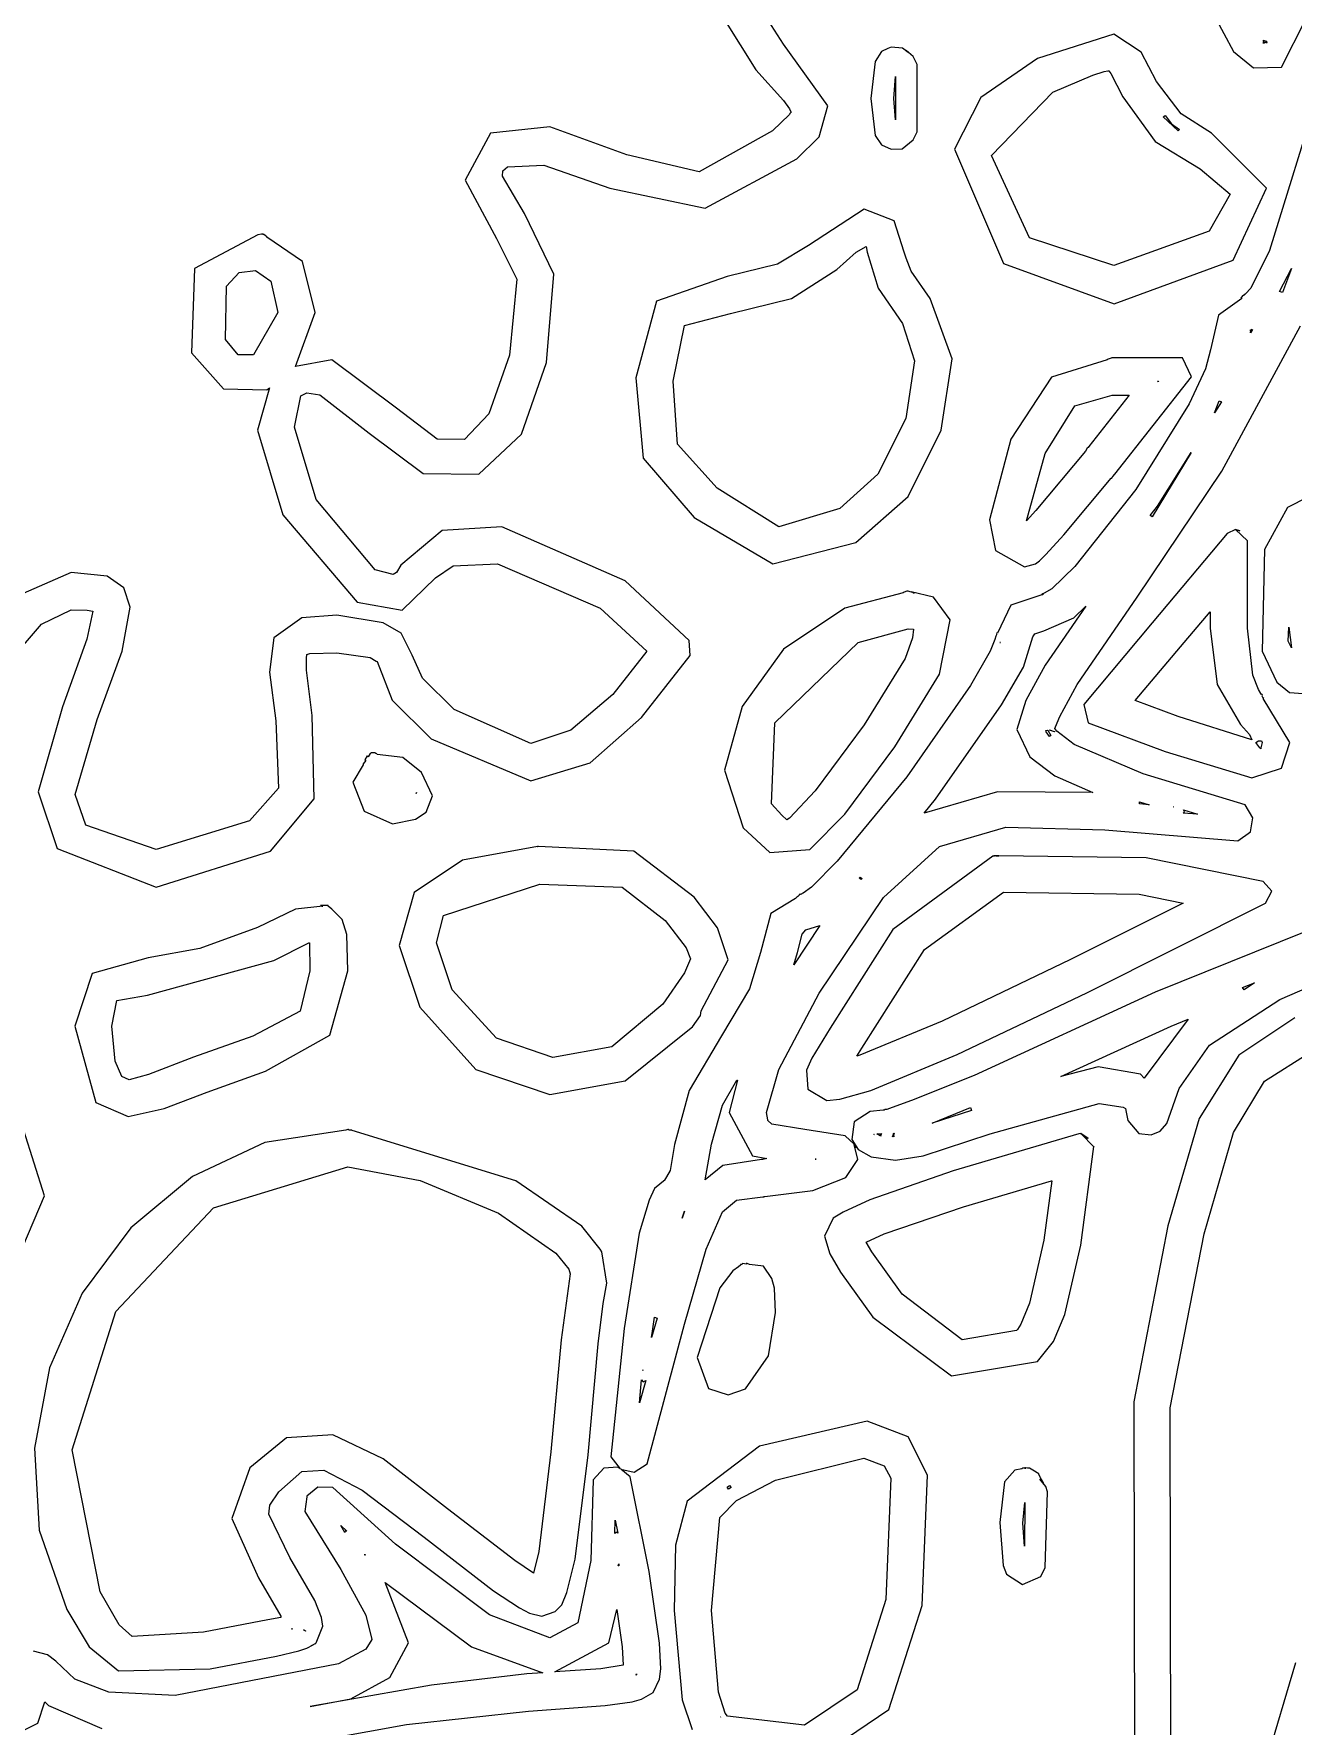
# Model space of a CAD drawing. Extents: x 23 to 528, y 384 to 592.
# Drawn here: x 450.87 to 459.77, y 434.26 to 446.23 of the extents above; entities that cross this region are included whole.
import ezdxf

# ---------------------------------------------------------------- set-up
doc = ezdxf.new("R2010")
doc.units = 0
doc.layers.get('0').update_dxf_attribs({"linetype": 'CONTINUOUS'})

msp = doc.modelspace()

# ---------------------------------------------------------------- linework, layer by layer
at = {"color": 0}
for p, q in [((456.166, 446.158), (455.662, 446.948)), ((455.418, 446.86), (455.972, 445.975)), ((459.109, 446.553), (459.348, 446.105)), ((459.687, 445.996), (459.86, 446.334)), ((458.502, 446.229), (457.962, 446.056)), ((458.696, 446.102), (458.502, 446.229)), ((459.56, 446.179), (459.56, 446.186)), ((459.56, 446.186), (459.564, 446.183)), ((456.48, 445.721), (456.166, 446.158)), ((456.861, 446.105), (456.815, 446.035)), ((456.904, 446.126), (456.861, 446.105)), ((456.928, 446.137), (456.904, 446.126)), ((456.904, 446.126), (456.904, 446.126)), ((457.009, 446.13), (456.928, 446.137)), ((457.048, 446.098), (457.009, 446.13)), ((457.009, 446.13), (457.009, 446.13)), ((457.084, 446.07), (457.034, 446.112)), ((457.034, 446.112), (457.048, 446.098)), ((457.112, 446.013), (457.084, 446.07)), ((458.805, 445.893), (458.696, 446.102)), ((459.348, 446.105), (459.49, 445.989)), ((459.56, 446.176), (459.56, 446.179)), ((459.564, 446.172), (459.56, 446.176)), ((459.567, 446.172), (459.56, 446.162)), ((459.56, 446.162), (459.56, 446.172)), ((459.56, 446.172), (459.564, 446.172)), ((459.564, 446.183), (459.581, 446.179)), ((459.571, 446.169), (459.567, 446.172)), ((459.574, 446.169), (459.571, 446.169)), ((459.574, 446.169), (459.581, 446.179)), ((459.581, 446.179), (459.574, 446.169)), ((459.581, 446.165), (459.574, 446.169)), ((459.581, 446.179), (459.585, 446.169)), ((459.585, 446.169), (459.581, 446.165)), ((455.972, 445.975), (456.166, 445.759)), ((456.815, 446.035), (456.784, 445.774)), ((457.112, 445.537), (457.112, 446.013)), ((457.962, 446.056), (457.563, 445.781)), ((458.354, 445.939), (458.435, 445.964)), ((458.435, 445.964), (458.459, 445.968)), ((458.459, 445.968), (458.466, 445.968)), ((458.466, 445.968), (458.466, 445.968)), ((458.466, 445.968), (458.481, 445.95)), ((458.481, 445.95), (458.565, 445.784)), ((459.49, 445.989), (459.687, 445.996)), ((456.946, 445.774), (456.96, 445.929)), ((456.96, 445.929), (456.96, 445.622)), ((458.071, 445.819), (458.354, 445.939)), ((458.978, 445.664), (458.805, 445.893)), ((459.959, 445.848), (459.602, 444.698)), ((456.166, 445.759), (456.209, 445.699)), ((456.42, 445.502), (456.48, 445.721)), ((456.784, 445.774), (456.815, 445.512)), ((456.96, 445.622), (456.946, 445.774)), ((457.563, 445.781), (457.376, 445.414)), ((457.637, 445.371), (458.071, 445.819)), ((458.565, 445.784), (458.795, 445.47)), ((456.209, 445.661), (456.089, 445.544)), ((456.209, 445.699), (456.219, 445.678)), ((456.212, 445.668), (456.209, 445.661)), ((456.223, 445.678), (456.212, 445.668)), ((456.219, 445.678), (456.223, 445.678)), ((458.851, 445.643), (458.865, 445.654)), ((458.957, 445.544), (458.851, 445.643)), ((458.865, 445.654), (458.911, 445.594)), ((458.911, 445.594), (458.967, 445.555)), ((459.193, 445.527), (458.978, 445.664)), ((454.096, 445.527), (453.916, 445.195)), ((454.515, 445.572), (454.096, 445.527)), ((455.059, 445.375), (454.515, 445.572)), ((456.089, 445.544), (455.57, 445.255)), ((456.262, 445.347), (456.42, 445.502)), ((456.815, 445.512), (456.861, 445.445)), ((457.006, 445.417), (457.084, 445.481)), ((457.084, 445.481), (457.112, 445.537)), ((458.795, 445.47), (459.112, 445.276)), ((458.967, 445.555), (458.957, 445.544)), ((459.581, 445.139), (459.193, 445.527)), ((455.57, 445.255), (455.059, 445.375)), ((456.861, 445.445), (456.928, 445.414)), ((456.928, 445.414), (457.006, 445.417)), ((457.376, 445.414), (457.722, 444.606)), ((457.906, 444.789), (457.637, 445.371)), ((454.18, 445.223), (454.184, 445.262)), ((454.184, 445.262), (454.216, 445.29)), ((454.216, 445.29), (454.473, 445.301)), ((454.473, 445.301), (454.939, 445.139)), ((455.613, 444.997), (456.262, 445.347)), ((459.112, 445.276), (459.324, 445.096)), ((453.916, 445.195), (454.138, 444.782)), ((454.335, 444.959), (454.18, 445.223)), ((454.939, 445.139), (455.613, 444.997)), ((459.345, 444.631), (459.581, 445.139)), ((456.738, 444.99), (456.343, 444.733)), ((456.95, 444.909), (456.738, 444.99)), ((459.324, 445.096), (459.176, 444.835)), ((454.544, 444.532), (454.335, 444.959)), ((457.02, 444.687), (456.95, 444.909)), ((452.452, 444.81), (452.004, 444.571)), ((452.476, 444.814), (452.452, 444.81)), ((452.487, 444.814), (452.476, 444.814)), ((452.49, 444.81), (452.487, 444.814)), ((452.515, 444.796), (452.49, 444.814)), ((452.49, 444.814), (452.49, 444.81)), ((452.515, 444.793), (452.515, 444.796)), ((452.766, 444.62), (452.515, 444.793)), ((454.138, 444.782), (454.283, 444.496)), ((458.502, 444.592), (457.906, 444.789)), ((459.176, 444.835), (458.502, 444.592)), ((456.343, 444.733), (456.124, 444.602)), ((456.544, 444.564), (456.681, 444.687)), ((456.681, 444.687), (456.752, 444.726)), ((456.752, 444.726), (456.759, 444.687)), ((456.759, 444.687), (456.837, 444.433)), ((457.034, 444.645), (457.02, 444.687)), ((457.069, 444.553), (457.034, 444.645)), ((458.505, 444.32), (459.345, 444.631)), ((459.602, 444.698), (459.472, 444.433)), ((452.004, 444.571), (451.982, 443.974)), ((452.229, 444.447), (452.318, 444.542)), ((452.318, 444.542), (452.434, 444.556)), ((452.434, 444.556), (452.543, 444.482)), ((452.857, 444.26), (452.766, 444.62)), ((454.491, 443.907), (454.544, 444.532)), ((455.768, 444.514), (455.27, 444.341)), ((456.124, 444.602), (455.768, 444.514)), ((456.223, 444.359), (456.544, 444.564)), ((457.204, 444.359), (457.069, 444.553)), ((457.722, 444.606), (458.505, 444.32)), ((459.673, 444.408), (459.758, 444.571)), ((459.758, 444.571), (459.694, 444.401)), ((452.222, 444.07), (452.229, 444.447)), ((452.543, 444.482), (452.593, 444.26)), ((454.283, 444.496), (454.23, 443.957)), ((456.837, 444.433), (457.009, 444.182)), ((459.433, 444.391), (459.43, 444.387)), ((459.472, 444.433), (459.433, 444.391)), ((459.694, 444.401), (459.673, 444.408)), ((455.27, 444.341), (455.122, 443.798)), ((455.792, 444.253), (456.223, 444.359)), ((457.359, 443.932), (457.204, 444.359)), ((459.408, 444.359), (459.243, 444.242)), ((459.412, 444.377), (459.401, 444.362)), ((459.401, 444.362), (459.408, 444.359)), ((459.419, 444.38), (459.412, 444.377)), ((459.423, 444.387), (459.419, 444.38)), ((459.43, 444.387), (459.423, 444.387)), ((452.593, 444.26), (452.42, 443.96)), ((452.716, 443.879), (452.857, 444.26)), ((455.387, 443.773), (455.468, 444.168)), ((455.468, 444.168), (455.792, 444.253)), ((457.009, 444.182), (457.094, 443.918)), ((459.243, 444.242), (459.186, 443.996)), ((459.267, 443.138), (459.821, 444.165)), ((452.311, 443.96), (452.222, 444.07)), ((459.482, 444.14), (459.468, 444.115)), ((459.468, 444.123), (459.479, 444.14)), ((459.479, 444.14), (459.468, 444.133)), ((459.468, 444.137), (459.482, 444.14)), ((459.468, 444.13), (459.468, 444.137)), ((459.468, 444.137), (459.468, 444.137)), ((459.468, 444.133), (459.468, 444.13)), ((459.468, 444.115), (459.468, 444.123)), ((451.982, 443.974), (452.208, 443.72)), ((452.42, 443.96), (452.311, 443.96)), ((452.974, 443.925), (452.716, 443.879)), ((453.432, 443.583), (452.974, 443.925)), ((454.23, 443.957), (454.085, 443.544)), ((457.094, 443.918), (457.031, 443.509)), ((457.281, 443.428), (457.359, 443.932)), ((458.456, 443.925), (458.061, 443.802)), ((458.463, 443.929), (458.456, 443.925)), ((458.484, 443.936), (458.463, 443.929)), ((458.488, 443.939), (458.484, 443.936)), ((458.498, 443.939), (458.488, 443.939)), ((458.989, 443.939), (458.498, 443.939)), ((459.052, 443.805), (458.989, 443.939)), ((459.186, 443.996), (459.151, 443.861)), ((454.314, 443.399), (454.491, 443.907)), ((455.122, 443.798), (455.175, 443.23)), ((458.061, 443.802), (457.775, 443.364)), ((458.509, 443.117), (459.052, 443.805)), ((459.151, 443.861), (459.034, 443.615)), ((452.208, 443.72), (452.515, 443.713)), ((452.533, 443.727), (452.448, 443.428)), ((452.515, 443.713), (452.533, 443.727)), ((452.755, 443.671), (452.797, 443.692)), ((452.797, 443.692), (452.889, 443.678)), ((452.889, 443.678), (453.238, 443.406)), ((455.418, 443.329), (455.387, 443.773)), ((458.227, 443.6), (458.491, 443.675)), ((458.611, 443.675), (458.325, 443.311)), ((458.491, 443.675), (458.495, 443.675)), ((458.495, 443.675), (458.611, 443.675)), ((458.812, 443.773), (458.819, 443.773)), ((458.816, 443.77), (458.812, 443.773)), ((458.819, 443.773), (458.816, 443.77)), ((452.709, 443.449), (452.755, 443.671)), ((453.718, 443.364), (453.432, 443.583)), ((458.018, 443.262), (458.227, 443.6)), ((459.034, 443.615), (458.657, 443.008)), ((459.214, 443.551), (459.246, 443.636)), ((459.264, 443.629), (459.214, 443.551)), ((459.246, 443.636), (459.264, 443.629)), ((452.864, 442.937), (452.709, 443.449)), ((454.085, 443.544), (453.912, 443.361)), ((457.031, 443.509), (456.833, 443.117)), ((452.448, 443.428), (452.628, 442.828)), ((453.238, 443.406), (453.619, 443.121)), ((453.912, 443.361), (453.718, 443.364)), ((454.014, 443.117), (454.314, 443.399)), ((455.697, 443.018), (455.418, 443.329)), ((457.048, 442.958), (457.281, 443.428)), ((457.775, 443.364), (457.623, 442.793)), ((455.175, 443.23), (455.535, 442.81)), ((457.884, 442.786), (458.018, 443.262)), ((458.301, 443.279), (457.951, 442.86)), ((458.315, 443.301), (458.301, 443.279)), ((458.322, 443.304), (458.315, 443.301)), ((458.325, 443.311), (458.322, 443.304)), ((459.049, 443.269), (458.773, 442.814)), ((458.812, 442.891), (459.049, 443.269)), ((453.619, 443.121), (454.014, 443.117)), ((456.833, 443.117), (456.565, 442.874)), ((458.149, 442.687), (458.484, 443.089)), ((458.484, 443.089), (458.488, 443.089)), ((458.488, 443.089), (458.491, 443.092)), ((458.491, 443.096), (458.495, 443.099)), ((458.491, 443.092), (458.491, 443.096)), ((458.495, 443.099), (458.509, 443.117)), ((458.495, 443.099), (458.495, 443.099)), ((458.668, 442.246), (459.267, 443.138)), ((456.135, 442.743), (455.697, 443.018)), ((456.678, 442.634), (457.048, 442.958)), ((458.657, 443.008), (458.227, 442.464)), ((460.012, 443.025), (459.729, 442.881)), ((453.281, 442.44), (452.864, 442.937)), ((456.565, 442.874), (456.135, 442.743)), ((457.951, 442.86), (457.884, 442.786)), ((458.759, 442.824), (458.812, 442.891)), ((459.729, 442.881), (459.567, 442.584)), ((452.628, 442.828), (453.154, 442.21)), ((453.753, 442.718), (453.461, 442.472)), ((454.177, 442.743), (453.753, 442.718)), ((455.048, 442.362), (454.177, 442.743)), ((455.535, 442.81), (456.092, 442.482)), ((457.623, 442.793), (457.666, 442.577)), ((458.773, 442.814), (458.759, 442.824)), ((459.363, 442.726), (459.303, 442.697)), ((459.363, 442.726), (459.394, 442.715)), ((459.394, 442.715), (459.363, 442.726)), ((459.447, 442.644), (459.363, 442.726)), ((456.092, 442.482), (456.678, 442.634)), ((458.022, 442.549), (458.149, 442.687)), ((459.303, 442.697), (458.773, 442.066)), ((459.303, 442.697), (459.303, 442.697)), ((459.447, 442.027), (459.447, 442.644)), ((453.831, 442.468), (454.145, 442.482)), ((454.145, 442.482), (454.872, 442.168)), ((457.666, 442.577), (457.87, 442.461)), ((457.87, 442.461), (457.948, 442.482)), ((457.948, 442.482), (457.976, 442.503)), ((457.976, 442.503), (458.022, 442.549)), ((459.567, 442.584), (459.55, 441.865)), ((451.132, 442.422), (450.755, 442.256)), ((451.386, 442.394), (451.132, 442.422)), ((451.503, 442.313), (451.386, 442.394)), ((453.408, 442.408), (453.281, 442.44)), ((453.432, 442.422), (453.408, 442.408)), ((453.461, 442.472), (453.432, 442.422)), ((453.471, 442.154), (453.707, 442.383)), ((453.707, 442.383), (453.831, 442.468)), ((455.5, 441.939), (455.048, 442.362)), ((458.227, 442.464), (458.064, 442.306)), ((451.548, 442.175), (451.503, 442.313)), ((457.013, 442.277), (456.6, 442.168)), ((457.02, 442.281), (457.013, 442.277)), ((457.038, 442.288), (457.02, 442.281)), ((457.041, 442.288), (457.038, 442.288)), ((457.048, 442.288), (457.041, 442.288)), ((457.062, 442.285), (457.048, 442.288)), ((457.08, 442.281), (457.062, 442.285)), ((457.228, 442.246), (457.069, 442.285)), ((457.069, 442.285), (457.08, 442.281)), ((457.091, 442.274), (457.084, 442.277)), ((457.084, 442.277), (457.087, 442.277)), ((457.087, 442.277), (457.087, 442.277)), ((457.087, 442.277), (457.091, 442.274)), ((457.345, 442.087), (457.228, 442.246)), ((457.994, 442.263), (457.775, 442.189)), ((457.997, 442.27), (457.994, 442.267)), ((457.994, 442.267), (457.994, 442.267)), ((457.994, 442.267), (457.994, 442.263)), ((457.997, 442.263), (457.997, 442.27)), ((458.001, 442.263), (457.997, 442.263)), ((458.011, 442.274), (458.001, 442.27)), ((458.001, 442.27), (458.001, 442.263)), ((458.064, 442.306), (458.011, 442.274)), ((458.244, 441.628), (458.668, 442.246)), ((450.921, 442.055), (451.132, 442.158)), ((451.132, 442.158), (451.245, 442.154)), ((451.284, 442.147), (451.242, 441.949)), ((451.245, 442.154), (451.284, 442.147)), ((451.492, 441.865), (451.548, 442.175)), ((453.009, 442.119), (452.762, 442.101)), ((453.337, 442.066), (453.009, 442.119)), ((453.154, 442.21), (453.471, 442.154)), ((454.872, 442.168), (455.2, 441.865)), ((456.6, 442.168), (456.166, 441.879)), ((457.775, 442.189), (457.68, 441.992)), ((458.304, 442.182), (458.018, 441.766)), ((458.22, 442.101), (458.304, 442.182)), ((458.974, 441.896), (459.183, 442.143)), ((459.183, 442.143), (459.183, 442.027)), ((450.652, 441.741), (450.921, 442.055)), ((452.762, 442.101), (452.564, 441.96)), ((453.464, 441.992), (453.337, 442.066)), ((456.696, 441.925), (457.048, 442.023)), ((457.048, 442.023), (457.087, 442.02)), ((457.087, 442.02), (457.08, 441.96)), ((457.271, 441.702), (457.345, 442.087)), ((457.944, 441.988), (458.008, 442.009)), ((458.008, 442.009), (458.22, 442.101)), ((458.773, 442.066), (458.29, 441.487)), ((459.183, 442.027), (459.232, 441.628)), ((459.486, 441.695), (459.447, 442.027)), ((459.736, 441.935), (459.74, 442.034)), ((459.74, 442.034), (459.758, 441.889)), ((451.242, 441.949), (451.069, 441.47)), ((452.564, 441.96), (452.533, 441.717)), ((453.542, 441.837), (453.464, 441.992)), ((455.507, 441.833), (455.5, 441.939)), ((456.166, 441.879), (455.874, 441.473)), ((456.106, 441.357), (456.696, 441.925)), ((457.08, 441.96), (457.027, 441.812)), ((457.662, 441.946), (457.627, 441.865)), ((457.669, 441.971), (457.662, 441.946)), ((457.673, 441.981), (457.669, 441.971)), ((457.676, 441.995), (457.673, 441.985)), ((457.673, 441.985), (457.673, 441.981)), ((457.68, 441.992), (457.676, 441.995)), ((457.697, 441.925), (457.701, 441.925)), ((457.701, 441.925), (457.697, 441.925)), ((457.863, 441.752), (457.93, 441.967)), ((457.93, 441.967), (457.944, 441.988)), ((458.653, 441.516), (458.974, 441.896)), ((459.758, 441.889), (459.736, 441.935)), ((451.316, 441.381), (451.492, 441.865)), ((452.794, 441.815), (452.797, 441.84)), ((452.794, 441.731), (452.794, 441.815)), ((452.797, 441.84), (452.818, 441.847)), ((452.818, 441.847), (453.009, 441.854)), ((453.009, 441.854), (453.245, 441.819)), ((453.245, 441.819), (453.288, 441.794)), ((453.288, 441.794), (453.295, 441.791)), ((453.295, 441.791), (453.401, 441.519)), ((453.616, 441.674), (453.542, 441.837)), ((455.2, 441.865), (454.96, 441.558)), ((455.164, 441.396), (455.507, 441.833)), ((457.027, 441.812), (456.738, 441.343)), ((457.627, 441.865), (457.489, 441.621)), ((458.018, 441.766), (457.881, 441.516)), ((459.55, 441.865), (459.655, 441.646)), ((452.533, 441.717), (452.579, 441.371)), ((452.836, 441.41), (452.794, 441.731)), ((453.838, 441.452), (453.616, 441.674)), ((456.953, 441.187), (457.271, 441.702)), ((457.708, 441.484), (457.863, 441.752)), ((459.525, 441.593), (459.486, 441.695)), ((459.655, 441.646), (459.744, 441.572)), ((453.401, 441.519), (453.676, 441.244)), ((454.96, 441.558), (454.664, 441.307)), ((457.489, 441.621), (457.038, 440.976)), ((458.121, 441.403), (458.244, 441.628)), ((459.232, 441.628), (459.398, 441.346)), ((459.542, 441.565), (459.525, 441.593)), ((459.546, 441.558), (459.542, 441.565)), ((459.542, 441.565), (459.542, 441.565)), ((459.55, 441.558), (459.546, 441.558)), ((459.553, 441.551), (459.55, 441.558)), ((459.55, 441.547), (459.553, 441.551)), ((459.557, 441.533), (459.55, 441.547)), ((459.56, 441.537), (459.557, 441.533)), ((459.557, 441.53), (459.56, 441.533)), ((459.747, 441.219), (459.557, 441.53)), ((459.56, 441.533), (459.56, 441.537)), ((459.744, 441.572), (459.842, 441.565)), ((451.069, 441.47), (450.899, 440.87)), ((452.85, 440.821), (452.836, 441.41)), ((454.381, 441.212), (453.838, 441.452)), ((455.874, 441.473), (455.75, 441.022)), ((457.242, 440.817), (457.708, 441.484)), ((457.881, 441.516), (457.817, 441.311)), ((458.089, 441.329), (458.121, 441.403)), ((458.29, 441.487), (458.322, 441.357)), ((458.957, 441.403), (458.653, 441.516)), ((459.479, 441.237), (458.957, 441.403)), ((451.16, 440.852), (451.316, 441.381)), ((452.579, 441.371), (452.596, 440.895)), ((454.664, 441.307), (454.381, 441.212)), ((454.801, 441.075), (455.164, 441.396)), ((456.082, 440.785), (456.106, 441.357)), ((456.738, 441.343), (456.392, 440.877)), ((457.817, 441.311), (457.909, 441.117)), ((458.022, 441.304), (458.033, 441.307)), ((458.025, 441.293), (458.022, 441.304)), ((458.047, 441.261), (458.025, 441.293)), ((458.033, 441.307), (458.036, 441.307)), ((458.036, 441.307), (458.036, 441.307)), ((458.036, 441.307), (458.057, 441.269)), ((458.047, 441.307), (458.05, 441.307)), ((458.05, 441.307), (458.047, 441.307)), ((458.05, 441.307), (458.082, 441.297)), ((458.082, 441.293), (458.05, 441.307)), ((458.082, 441.297), (458.082, 441.293)), ((458.085, 441.318), (458.089, 441.329)), ((458.1, 441.3), (458.085, 441.318)), ((458.223, 441.205), (458.1, 441.3)), ((458.322, 441.357), (458.865, 441.156)), ((459.398, 441.346), (459.461, 441.276)), ((453.676, 441.244), (454.381, 440.948)), ((456.6, 440.711), (456.953, 441.187)), ((458.057, 441.269), (458.047, 441.261)), ((458.71, 440.997), (458.223, 441.205)), ((459.461, 441.276), (459.479, 441.237)), ((459.507, 441.219), (459.525, 441.23)), ((459.535, 441.18), (459.507, 441.219)), ((459.525, 441.23), (459.535, 441.23)), ((459.535, 441.23), (459.546, 441.23)), ((459.542, 441.173), (459.535, 441.18)), ((459.55, 441.219), (459.542, 441.18)), ((459.542, 441.18), (459.542, 441.173)), ((459.546, 441.23), (459.55, 441.219)), ((459.687, 441.036), (459.747, 441.219)), ((453.196, 441.06), (453.122, 440.937)), ((453.214, 441.092), (453.196, 441.067)), ((453.196, 441.067), (453.196, 441.06)), ((453.224, 441.124), (453.207, 441.096)), ((453.207, 441.096), (453.214, 441.092)), ((453.231, 441.117), (453.224, 441.124)), ((453.245, 441.142), (453.231, 441.117)), ((453.249, 441.142), (453.245, 441.142)), ((453.252, 441.145), (453.249, 441.142)), ((453.263, 441.145), (453.252, 441.145)), ((453.267, 441.145), (453.263, 441.145)), ((453.277, 441.145), (453.267, 441.145)), ((453.281, 441.145), (453.277, 441.145)), ((453.284, 441.142), (453.281, 441.145)), ((453.288, 441.142), (453.284, 441.142)), ((453.291, 441.138), (453.288, 441.142)), ((453.295, 441.134), (453.291, 441.138)), ((453.475, 441.113), (453.295, 441.134)), ((453.609, 441.007), (453.475, 441.113)), ((454.381, 440.948), (454.801, 441.075)), ((457.909, 441.117), (458.085, 440.983)), ((458.865, 441.156), (459.479, 440.969)), ((453.122, 440.937), (453.203, 440.732)), ((453.686, 440.842), (453.609, 441.007)), ((455.75, 441.022), (455.881, 440.616)), ((457.038, 440.976), (456.547, 440.38)), ((458.085, 440.983), (458.354, 440.866)), ((459.43, 440.778), (458.71, 440.997)), ((459.479, 440.969), (459.687, 441.036)), ((450.899, 440.87), (451.033, 440.468)), ((451.235, 440.634), (451.16, 440.852)), ((452.596, 440.895), (452.392, 440.665)), ((452.54, 440.45), (452.85, 440.821)), ((453.573, 440.866), (453.57, 440.859)), ((453.57, 440.859), (453.573, 440.866)), ((453.573, 440.866), (453.573, 440.866)), ((453.64, 440.725), (453.686, 440.842)), ((456.392, 440.877), (456.209, 440.683)), ((457.68, 440.87), (457.161, 440.718)), ((457.161, 440.718), (457.242, 440.817)), ((458.354, 440.866), (457.68, 440.87)), ((453.203, 440.732), (453.404, 440.644)), ((453.566, 440.676), (453.64, 440.725)), ((456.156, 440.704), (456.082, 440.785)), ((456.191, 440.672), (456.156, 440.704)), ((456.209, 440.683), (456.191, 440.672)), ((456.353, 440.461), (456.6, 440.711)), ((458.685, 440.799), (458.752, 440.778)), ((458.685, 440.785), (458.685, 440.799)), ((458.752, 440.778), (458.685, 440.785)), ((458.925, 440.764), (458.922, 440.764)), ((458.922, 440.764), (458.922, 440.764)), ((458.922, 440.764), (458.925, 440.764)), ((458.925, 440.764), (458.925, 440.764)), ((458.992, 440.718), (459.003, 440.729)), ((459.094, 440.711), (458.992, 440.718)), ((458.996, 440.743), (459.094, 440.711)), ((459.003, 440.729), (458.996, 440.743)), ((459.486, 440.686), (459.43, 440.778)), ((459.468, 440.588), (459.486, 440.686)), ((451.732, 440.461), (451.235, 440.634)), ((452.392, 440.665), (451.732, 440.461)), ((453.404, 440.644), (453.566, 440.676)), ((455.881, 440.616), (456.071, 440.44)), ((457.271, 440.482), (457.74, 440.619)), ((457.74, 440.619), (458.438, 440.602)), ((458.438, 440.602), (459.38, 440.524)), ((459.38, 440.524), (459.468, 440.588)), ((451.033, 440.468), (451.732, 440.196)), ((451.732, 440.196), (452.54, 440.45)), ((454.427, 440.482), (453.898, 440.387)), ((454.431, 440.482), (454.427, 440.482)), ((454.434, 440.482), (454.427, 440.482)), ((454.427, 440.482), (454.431, 440.482)), ((454.431, 440.482), (454.427, 440.482)), ((454.427, 440.482), (454.431, 440.482)), ((455.108, 440.45), (454.434, 440.482)), ((455.535, 440.126), (455.108, 440.45)), ((456.071, 440.44), (456.353, 440.461)), ((456.875, 440.122), (457.271, 440.482)), ((453.898, 440.387), (453.556, 440.157)), ((456.547, 440.38), (456.364, 440.196)), ((457.648, 440.415), (456.939, 439.896)), ((457.652, 440.415), (457.648, 440.415)), ((457.655, 440.418), (457.652, 440.415)), ((457.659, 440.418), (457.655, 440.418)), ((457.662, 440.418), (457.659, 440.418)), ((457.662, 440.418), (457.659, 440.418)), ((457.659, 440.418), (457.662, 440.418)), ((457.673, 440.418), (457.662, 440.418)), ((457.69, 440.418), (457.669, 440.418)), ((457.669, 440.418), (457.676, 440.418)), ((457.676, 440.418), (457.673, 440.418)), ((457.68, 440.418), (457.676, 440.418)), ((457.676, 440.418), (457.68, 440.418)), ((457.68, 440.418), (457.69, 440.418)), ((457.69, 440.418), (457.68, 440.418)), ((458.731, 440.404), (457.69, 440.418)), ((459.557, 440.235), (458.731, 440.404)), ((453.764, 439.995), (454.445, 440.217)), ((454.445, 440.217), (455.027, 440.196)), ((456.703, 440.26), (456.71, 440.267)), ((456.717, 440.249), (456.703, 440.26)), ((456.71, 440.267), (456.724, 440.256)), ((456.724, 440.256), (456.717, 440.249)), ((460.851, 440.284), (458.795, 439.452)), ((459.62, 440.168), (459.557, 440.235)), ((453.556, 440.157), (453.45, 439.783)), ((455.027, 440.196), (455.33, 439.96)), ((455.701, 439.907), (455.535, 440.126)), ((456.251, 440.115), (456.078, 440.009)), ((456.262, 440.126), (456.251, 440.115)), ((456.269, 440.129), (456.262, 440.126)), ((456.276, 440.136), (456.269, 440.129)), ((456.279, 440.14), (456.276, 440.14)), ((456.276, 440.14), (456.276, 440.136)), ((456.283, 440.143), (456.279, 440.143)), ((456.279, 440.143), (456.279, 440.14)), ((456.286, 440.143), (456.283, 440.143)), ((456.29, 440.147), (456.286, 440.143)), ((456.293, 440.147), (456.29, 440.147)), ((456.297, 440.147), (456.293, 440.147)), ((456.3, 440.15), (456.297, 440.147)), ((456.307, 440.154), (456.3, 440.15)), ((456.364, 440.196), (456.307, 440.154)), ((456.42, 439.445), (456.875, 440.122)), ((457.165, 439.755), (457.722, 440.161)), ((457.722, 440.161), (458.682, 440.147)), ((458.992, 440.083), (458.195, 439.685)), ((458.311, 439.448), (459.574, 440.083)), ((458.682, 440.147), (458.992, 440.083)), ((459.574, 440.083), (459.62, 440.168)), ((452.716, 440.041), (452.448, 439.91)), ((452.91, 440.062), (452.716, 440.041)), ((452.896, 440.066), (452.893, 440.066)), ((452.893, 440.066), (452.9, 440.066)), ((452.91, 440.066), (452.896, 440.066)), ((452.9, 440.066), (452.903, 440.062)), ((452.903, 440.062), (452.91, 440.062)), ((452.924, 440.066), (452.91, 440.066)), ((452.91, 440.062), (452.91, 440.062)), ((452.91, 440.062), (452.91, 440.062)), ((452.928, 440.066), (452.924, 440.066)), ((452.949, 440.066), (452.928, 440.066)), ((452.949, 440.062), (452.949, 440.066)), ((452.974, 440.041), (452.949, 440.062)), ((452.949, 440.062), (452.949, 440.062)), ((453.048, 439.967), (452.974, 440.041)), ((452.974, 440.041), (452.974, 440.041)), ((452.974, 440.041), (452.974, 440.041)), ((453.08, 439.861), (453.048, 439.967)), ((453.715, 439.801), (453.764, 439.995)), ((456.078, 440.009), (456.004, 439.734)), ((452.448, 439.91), (452.042, 439.762)), ((453.087, 439.603), (453.08, 439.861)), ((455.33, 439.96), (455.478, 439.766)), ((455.775, 439.681), (455.701, 439.907)), ((456.424, 439.924), (456.24, 439.646)), ((456.265, 439.734), (456.3, 439.864)), ((456.3, 439.864), (456.325, 439.893)), ((456.325, 439.893), (456.424, 439.924)), ((456.939, 439.896), (456.498, 439.198)), ((452.042, 439.762), (451.675, 439.695)), ((452.564, 439.678), (452.811, 439.801)), ((452.811, 439.801), (452.815, 439.801)), ((452.815, 439.801), (452.818, 439.603)), ((453.45, 439.783), (453.595, 439.346)), ((453.824, 439.469), (453.715, 439.801)), ((455.478, 439.766), (455.51, 439.688)), ((456.004, 439.734), (455.926, 439.476)), ((456.24, 439.646), (456.265, 439.734)), ((456.72, 439.057), (457.165, 439.755)), ((451.675, 439.695), (451.28, 439.586)), ((451.672, 439.431), (452.564, 439.678)), ((455.51, 439.688), (455.468, 439.589)), ((455.584, 439.321), (455.775, 439.681)), ((458.195, 439.685), (457.288, 439.247)), ((459.677, 439.402), (460.255, 439.653)), ((451.28, 439.586), (451.157, 439.212)), ((452.818, 439.603), (452.751, 439.318)), ((452.96, 439.148), (453.087, 439.603)), ((455.468, 439.589), (455.313, 439.367)), ((459.412, 439.487), (459.497, 439.519)), ((459.423, 439.469), (459.412, 439.487)), ((459.497, 439.519), (459.423, 439.469)), ((451.418, 439.212), (451.453, 439.395)), ((451.453, 439.395), (451.672, 439.431)), ((454.138, 439.127), (453.824, 439.469)), ((455.313, 439.367), (454.953, 439.067)), ((455.926, 439.476), (455.729, 439.145)), ((456.135, 438.905), (456.42, 439.445)), ((457.394, 439.011), (458.311, 439.448)), ((458.795, 439.452), (457.514, 438.863)), ((459.179, 439.078), (459.677, 439.402)), ((452.751, 439.318), (452.416, 439.141)), ((453.595, 439.346), (453.993, 438.905)), ((455.524, 439.208), (455.581, 439.289)), ((455.581, 439.289), (455.584, 439.321)), ((455.584, 439.321), (455.584, 439.321)), ((457.288, 439.247), (456.706, 439.007)), ((459.027, 439.261), (458.717, 438.845)), ((458.907, 439.212), (459.027, 439.261)), ((459.782, 439.272), (459.387, 439.007)), ((451.157, 439.212), (451.305, 438.672)), ((451.443, 438.965), (451.418, 439.212)), ((452.416, 439.141), (451.997, 438.993)), ((452.505, 438.894), (452.96, 439.148)), ((454.537, 438.99), (454.138, 439.127)), ((455.048, 438.827), (455.503, 439.191)), ((455.729, 439.145), (455.5, 438.757)), ((455.503, 439.191), (455.524, 439.208)), ((456.498, 439.198), (456.367, 438.986)), ((458.128, 438.856), (458.907, 439.212)), ((454.953, 439.067), (454.537, 438.99)), ((456.685, 439), (456.72, 439.057)), ((456.706, 439.007), (456.685, 439)), ((456.784, 438.757), (457.394, 439.011)), ((458.964, 438.771), (459.179, 439.078)), ((459.387, 439.007), (459.105, 438.559)), ((459.567, 438.824), (459.895, 439.032)), ((451.489, 438.856), (451.443, 438.965)), ((451.997, 438.993), (451.679, 438.87)), ((452.092, 438.746), (452.505, 438.894)), ((453.993, 438.905), (454.515, 438.729)), ((456.046, 438.602), (456.135, 438.905)), ((456.367, 438.986), (456.329, 438.901)), ((456.329, 438.901), (456.339, 438.767)), ((458.392, 438.926), (458.128, 438.856)), ((458.692, 438.873), (458.392, 438.926)), ((451.541, 438.834), (451.489, 438.856)), ((451.679, 438.87), (451.541, 438.834)), ((454.515, 438.729), (455.048, 438.827)), ((455.736, 438.654), (455.838, 438.831)), ((455.842, 438.831), (455.782, 438.602)), ((455.838, 438.831), (455.842, 438.831)), ((456.339, 438.767), (456.473, 438.686)), ((457.514, 438.863), (457.073, 438.686)), ((458.717, 438.845), (458.692, 438.873)), ((458.876, 438.524), (458.964, 438.771)), ((459.348, 438.46), (459.567, 438.824)), ((451.305, 438.672), (451.534, 438.573)), ((451.788, 438.63), (452.092, 438.746)), ((455.5, 438.757), (455.397, 438.376)), ((455.658, 438.379), (455.736, 438.654)), ((456.473, 438.686), (456.565, 438.697)), ((456.565, 438.697), (456.784, 438.757)), ((457.073, 438.686), (456.935, 438.637)), ((457.627, 438.45), (458.399, 438.665)), ((458.399, 438.665), (458.569, 438.64)), ((451.534, 438.573), (451.788, 438.63)), ((455.782, 438.602), (455.948, 438.295)), ((456.057, 438.549), (456.046, 438.602)), ((456.057, 438.545), (456.057, 438.549)), ((456.085, 438.52), (456.057, 438.545)), ((456.667, 438.535), (456.65, 438.411)), ((456.78, 438.609), (456.667, 438.535)), ((456.872, 438.619), (456.78, 438.609)), ((456.875, 438.619), (456.872, 438.619)), ((456.872, 438.619), (456.872, 438.619)), ((456.879, 438.619), (456.875, 438.619)), ((456.886, 438.623), (456.879, 438.619)), ((456.897, 438.623), (456.886, 438.623)), ((456.935, 438.637), (456.897, 438.623)), ((457.218, 438.527), (457.489, 438.637)), ((457.496, 438.616), (457.218, 438.527)), ((457.489, 438.637), (457.496, 438.616)), ((458.569, 438.64), (458.586, 438.63)), ((458.586, 438.63), (458.59, 438.605)), ((458.59, 438.605), (458.601, 438.545)), ((458.601, 438.545), (458.678, 438.453)), ((459.105, 438.559), (458.883, 437.801)), ((450.942, 438.012), (450.797, 438.475)), ((453.073, 438.478), (452.501, 438.39)), ((453.087, 438.482), (453.073, 438.478)), ((453.09, 438.482), (453.087, 438.482)), ((453.097, 438.478), (453.09, 438.482)), ((453.101, 438.478), (453.097, 438.478)), ((453.115, 438.478), (453.101, 438.478)), ((453.118, 438.475), (453.115, 438.478)), ((454.275, 438.118), (453.118, 438.475)), ((456.318, 438.482), (456.085, 438.52)), ((456.604, 438.436), (456.318, 438.482)), ((456.667, 438.379), (456.604, 438.436)), ((456.65, 438.411), (456.696, 438.341)), ((456.805, 438.446), (456.805, 438.443)), ((456.805, 438.443), (456.808, 438.446)), ((456.808, 438.446), (456.805, 438.446)), ((456.805, 438.443), (456.805, 438.443)), ((456.826, 438.45), (456.861, 438.453)), ((456.851, 438.436), (456.826, 438.45)), ((456.861, 438.453), (456.851, 438.439)), ((456.851, 438.439), (456.858, 438.436)), ((456.858, 438.436), (456.851, 438.436)), ((456.935, 438.432), (456.95, 438.436)), ((456.946, 438.429), (456.935, 438.432)), ((456.935, 438.432), (456.935, 438.432)), ((456.939, 438.432), (456.946, 438.457)), ((456.95, 438.453), (456.939, 438.432)), ((456.946, 438.457), (456.95, 438.453)), ((456.95, 438.436), (456.946, 438.429)), ((457.154, 438.295), (457.627, 438.45)), ((458.255, 438.45), (457.366, 438.189)), ((458.269, 438.453), (458.255, 438.45)), ((458.269, 438.453), (458.322, 438.418)), ((458.322, 438.418), (458.269, 438.453)), ((458.361, 438.358), (458.269, 438.453)), ((458.678, 438.453), (458.766, 438.443)), ((458.766, 438.443), (458.83, 438.471)), ((458.83, 438.471), (458.876, 438.524)), ((459.14, 437.744), (459.348, 438.46)), ((452.501, 438.39), (451.989, 438.15)), ((455.397, 438.376), (455.366, 438.192)), ((455.613, 438.125), (455.658, 438.379)), ((455.948, 438.295), (456.05, 438.277)), ((456.667, 438.376), (456.667, 438.379)), ((456.692, 438.27), (456.667, 438.376)), ((456.671, 438.379), (456.678, 438.351)), ((456.678, 438.351), (456.671, 438.379)), ((456.696, 438.341), (456.787, 438.288)), ((456.787, 438.288), (456.96, 438.266)), ((456.96, 438.266), (457.154, 438.295)), ((458.269, 437.663), (458.361, 438.362)), ((458.361, 438.362), (458.361, 438.358)), ((452.138, 437.928), (453.087, 438.217)), ((453.087, 438.217), (453.598, 438.122)), ((455.366, 438.192), (455.341, 438.146)), ((455.739, 438.228), (455.613, 438.125)), ((456.011, 438.27), (455.739, 438.228)), ((456.015, 438.27), (456.011, 438.27)), ((456.011, 438.27), (456.011, 438.27)), ((456.018, 438.27), (456.015, 438.27)), ((456.022, 438.27), (456.018, 438.27)), ((456.05, 438.277), (456.022, 438.27)), ((456.392, 438.273), (456.399, 438.273)), ((456.399, 438.273), (456.392, 438.273)), ((456.607, 438.143), (456.692, 438.27)), ((457.366, 438.189), (456.777, 437.984)), ((451.989, 438.15), (451.552, 437.787)), ((453.598, 438.122), (454.152, 437.889)), ((454.741, 437.797), (454.275, 438.118)), ((455.256, 438.065), (455.217, 437.981)), ((455.33, 438.125), (455.256, 438.065)), ((455.334, 438.136), (455.327, 438.129)), ((455.327, 438.129), (455.33, 438.125)), ((455.341, 438.146), (455.334, 438.136)), ((455.334, 438.136), (455.334, 438.136)), ((456.036, 438.009), (456.375, 438.051)), ((456.375, 438.051), (456.607, 438.143)), ((457.44, 437.935), (458.061, 438.118)), ((458.064, 438.118), (458.008, 437.698)), ((458.061, 438.118), (458.064, 438.118)), ((450.628, 437.275), (450.942, 438.012)), ((451.446, 437.194), (452.138, 437.928)), ((455.217, 437.981), (455.147, 437.748)), ((455.736, 437.9), (455.835, 437.981)), ((455.835, 437.981), (456.022, 438.005)), ((456.022, 438.005), (456.025, 438.005)), ((456.025, 438.005), (456.029, 438.005)), ((456.029, 438.005), (456.029, 438.009)), ((456.029, 438.009), (456.036, 438.009)), ((456.777, 437.984), (456.59, 437.896)), ((456.879, 437.744), (457.44, 437.935)), ((454.152, 437.889), (454.558, 437.607)), ((455.468, 437.903), (455.45, 437.854)), ((455.45, 437.854), (455.461, 437.882)), ((455.461, 437.882), (455.468, 437.903)), ((455.62, 437.635), (455.736, 437.9)), ((456.519, 437.854), (456.456, 437.727)), ((456.59, 437.896), (456.519, 437.854)), ((451.552, 437.787), (451.21, 437.325)), ((454.872, 437.635), (454.741, 437.797)), ((455.147, 437.748), (455.041, 437.074)), ((456.456, 437.727), (456.494, 437.603)), ((456.752, 437.684), (456.879, 437.744)), ((458.008, 437.698), (457.906, 437.254)), ((458.883, 437.801), (458.643, 436.555)), ((458.9, 436.513), (459.14, 437.744)), ((454.558, 437.607), (454.649, 437.494)), ((454.882, 437.617), (454.872, 437.635)), ((454.918, 437.395), (454.882, 437.617)), ((455.468, 437.106), (455.62, 437.635)), ((456.494, 437.603), (456.569, 437.473)), ((456.791, 437.617), (456.752, 437.684)), ((457.006, 437.317), (456.791, 437.617)), ((458.156, 437.173), (458.269, 437.663)), ((454.66, 437.462), (454.596, 436.993)), ((454.649, 437.494), (454.66, 437.462)), ((455.81, 437.483), (455.718, 437.363)), ((455.849, 437.511), (455.81, 437.483)), ((455.863, 437.522), (455.849, 437.511)), ((455.866, 437.526), (455.863, 437.526)), ((455.863, 437.526), (455.863, 437.522)), ((455.87, 437.526), (455.866, 437.526)), ((455.874, 437.529), (455.87, 437.526)), ((455.877, 437.533), (455.874, 437.529)), ((455.874, 437.529), (455.874, 437.529)), ((455.905, 437.529), (455.877, 437.533)), ((455.905, 437.536), (455.905, 437.529)), ((455.926, 437.526), (455.905, 437.536)), ((456.025, 437.515), (455.926, 437.526)), ((456.085, 437.427), (456.025, 437.515)), ((456.569, 437.473), (456.798, 437.155)), ((454.893, 437.25), (454.918, 437.395)), ((455.718, 437.363), (455.556, 436.869)), ((456.103, 437.36), (456.085, 437.427)), ((456.11, 437.187), (456.103, 437.36)), ((451.21, 437.325), (450.977, 436.795)), ((454.858, 436.965), (454.893, 437.25)), ((457.429, 436.993), (457.006, 437.317)), ((457.906, 437.254), (457.846, 437.106)), ((451.139, 436.217), (451.446, 437.194)), ((455.203, 436.118), (455.468, 437.106)), ((455.274, 437.148), (455.235, 437.011)), ((455.242, 437.056), (455.256, 437.155)), ((455.256, 437.155), (455.274, 437.148)), ((456.061, 436.88), (456.11, 437.187)), ((456.11, 437.187), (456.11, 437.187)), ((456.798, 437.155), (457.355, 436.739)), ((457.846, 437.106), (457.821, 437.067)), ((458.075, 436.982), (458.156, 437.173)), ((454.596, 436.993), (454.522, 436.203)), ((455.041, 437.074), (454.946, 436.167)), ((455.235, 437.011), (455.242, 437.056)), ((457.814, 437.06), (457.429, 436.993)), ((457.821, 437.067), (457.814, 437.06)), ((457.962, 436.841), (458.075, 436.982)), ((454.787, 436.182), (454.858, 436.965)), ((455.556, 436.869), (455.637, 436.651)), ((455.898, 436.647), (456.061, 436.88)), ((450.977, 436.795), (450.871, 436.227)), ((455.172, 436.781), (455.172, 436.778)), ((455.172, 436.778), (455.172, 436.781)), ((457.355, 436.739), (457.962, 436.841)), ((455.15, 436.548), (455.164, 436.711)), ((455.193, 436.707), (455.15, 436.548)), ((455.164, 436.711), (455.175, 436.697)), ((455.175, 436.697), (455.193, 436.707)), ((455.637, 436.651), (455.775, 436.605)), ((455.775, 436.605), (455.898, 436.647)), ((458.643, 436.555), (458.653, 431.726)), ((458.911, 431.768), (458.9, 436.513)), ((456.759, 436.418), (455.997, 436.241)), ((457.048, 436.309), (456.759, 436.418)), ((452.653, 436.301), (452.395, 436.09)), ((452.981, 436.323), (452.653, 436.301)), ((453.337, 436.153), (452.981, 436.323)), ((457.186, 436.037), (457.048, 436.309)), ((450.871, 436.227), (450.906, 435.649)), ((451.337, 435.211), (451.139, 436.217)), ((453.792, 435.8), (453.337, 436.153)), ((454.522, 436.203), (454.438, 435.497)), ((454.695, 435.444), (454.787, 436.182)), ((454.946, 436.167), (455.013, 436.083)), ((455.997, 436.241), (455.486, 435.853)), ((456.11, 436.002), (456.734, 436.157)), ((456.734, 436.157), (456.879, 436.104)), ((452.395, 436.09), (452.268, 435.73)), ((452.6, 435.92), (452.762, 436.062)), ((452.762, 436.062), (452.917, 436.072)), ((452.917, 436.072), (453.189, 435.931)), ((454.896, 436.086), (454.822, 436.005)), ((454.995, 436.093), (454.896, 436.086)), ((455.013, 436.083), (454.995, 436.093)), ((455.083, 436.026), (455.016, 436.079)), ((455.016, 436.079), (455.112, 436.058)), ((455.217, 435.356), (455.083, 436.026)), ((455.112, 436.058), (455.203, 436.118)), ((456.879, 436.104), (456.925, 436.016)), ((456.925, 436.016), (456.89, 435.158)), ((457.147, 435.116), (457.186, 436.037)), ((457.803, 436.072), (457.729, 435.991)), ((457.853, 436.083), (457.803, 436.072)), ((457.86, 436.086), (457.853, 436.083)), ((457.863, 436.086), (457.86, 436.086)), ((457.874, 436.09), (457.863, 436.086)), ((457.881, 436.086), (457.87, 436.086)), ((457.87, 436.086), (457.881, 436.086)), ((457.877, 436.09), (457.874, 436.09)), ((457.891, 436.086), (457.877, 436.09)), ((457.906, 436.086), (457.891, 436.086)), ((457.93, 436.072), (457.906, 436.086)), ((457.973, 436.047), (457.93, 436.072)), ((457.93, 436.072), (457.93, 436.072)), ((457.973, 436.044), (457.973, 436.047)), ((457.983, 436.019), (457.973, 436.044)), ((458.008, 435.977), (457.983, 436.019)), ((452.536, 435.825), (452.6, 435.92)), ((452.875, 435.952), (452.797, 435.889)), ((452.981, 435.949), (452.875, 435.952)), ((453.425, 435.55), (452.981, 435.949)), ((453.189, 435.931), (453.626, 435.599)), ((454.822, 436.005), (454.805, 435.434)), ((455.768, 435.952), (455.785, 435.963)), ((455.778, 435.938), (455.768, 435.952)), ((455.796, 435.949), (455.778, 435.938)), ((455.785, 435.963), (455.796, 435.949)), ((455.835, 435.857), (456.11, 436.002)), ((457.729, 435.991), (457.697, 435.702)), ((458.022, 435.956), (457.98, 436.009)), ((457.98, 436.009), (458.008, 435.977)), ((458.018, 435.384), (458.033, 435.92)), ((458.033, 435.92), (458.022, 435.956)), ((458.033, 435.92), (458.033, 435.92)), ((452.529, 435.762), (452.536, 435.825)), ((452.797, 435.885), (452.783, 435.779)), ((452.783, 435.779), (453.037, 435.37)), ((452.797, 435.889), (452.797, 435.885)), ((454.268, 435.434), (453.792, 435.8)), ((455.486, 435.853), (455.404, 435.543)), ((455.718, 435.737), (455.835, 435.857)), ((457.86, 435.698), (457.874, 435.843)), ((457.874, 435.843), (457.87, 435.536)), ((452.268, 435.73), (452.455, 435.31)), ((452.677, 435.455), (452.529, 435.762)), ((453.037, 435.681), (453.08, 435.642)), ((453.065, 435.631), (453.037, 435.681)), ((454.974, 435.624), (454.977, 435.719)), ((454.977, 435.719), (454.995, 435.628)), ((455.658, 435.081), (455.718, 435.737)), ((457.697, 435.702), (457.719, 435.398)), ((457.87, 435.536), (457.86, 435.698)), ((450.906, 435.649), (451.1, 435.088)), ((453.069, 435.642), (453.065, 435.631)), ((453.08, 435.642), (453.069, 435.642)), ((454.089, 435.049), (453.425, 435.55)), ((453.626, 435.599), (454.117, 435.218)), ((454.985, 435.635), (454.974, 435.624)), ((454.995, 435.628), (454.985, 435.635)), ((455.404, 435.543), (455.394, 435.081)), ((452.854, 435.151), (452.677, 435.455)), ((453.207, 435.479), (453.21, 435.472)), ((453.207, 435.476), (453.207, 435.479)), ((453.207, 435.472), (453.207, 435.476)), ((453.21, 435.472), (453.207, 435.472)), ((454.399, 435.345), (454.268, 435.434)), ((454.438, 435.497), (454.399, 435.345)), ((454.635, 435.208), (454.695, 435.444)), ((454.805, 435.434), (454.713, 434.993)), ((452.455, 435.31), (452.614, 435.039)), ((453.037, 435.37), (453.214, 435.046)), ((454.999, 435.395), (455.002, 435.409)), ((455.002, 435.395), (454.999, 435.395)), ((455.002, 435.409), (455.002, 435.395)), ((455.291, 434.848), (455.217, 435.356)), ((457.719, 435.398), (457.743, 435.338)), ((457.743, 435.338), (457.856, 435.264)), ((457.856, 435.264), (457.987, 435.321)), ((457.987, 435.321), (458.018, 435.384)), ((451.471, 434.979), (451.337, 435.211)), ((453.351, 435.278), (453.961, 434.823)), ((453.517, 434.852), (453.351, 435.278)), ((454.117, 435.218), (454.3, 435.098)), ((454.6, 435.12), (454.635, 435.208)), ((451.1, 435.088), (451.259, 434.823)), ((452.9, 435.031), (452.854, 435.151)), ((454.3, 435.098), (454.371, 435.06)), ((454.371, 435.06), (454.459, 435.039)), ((454.459, 435.039), (454.554, 435.074)), ((454.554, 435.074), (454.6, 435.12)), ((454.932, 434.852), (454.988, 435.088)), ((454.988, 435.088), (455.027, 434.823)), ((455.394, 435.081), (455.45, 434.449)), ((455.708, 434.502), (455.658, 435.081)), ((456.89, 435.158), (456.688, 434.52)), ((456.911, 434.379), (457.147, 435.116)), ((451.563, 434.897), (451.471, 434.979)), ((452.522, 435.014), (452.067, 434.926)), ((452.614, 435.031), (452.522, 435.014)), ((452.614, 435.039), (452.614, 435.031)), ((452.691, 434.95), (452.688, 434.95)), ((452.688, 434.95), (452.691, 434.95)), ((452.695, 434.95), (452.691, 434.95)), ((452.691, 434.95), (452.695, 434.95)), ((452.773, 434.943), (452.787, 434.936)), ((452.787, 434.933), (452.773, 434.943)), ((452.773, 434.943), (452.773, 434.943)), ((452.787, 434.936), (452.787, 434.933)), ((452.864, 434.852), (452.91, 434.968)), ((452.91, 434.968), (452.9, 435.031)), ((452.91, 434.968), (452.91, 434.968)), ((453.214, 435.046), (453.256, 434.876)), ((454.515, 434.887), (454.089, 435.049)), ((454.713, 434.993), (454.515, 434.887)), ((451.259, 434.823), (451.467, 434.654)), ((452.067, 434.926), (451.563, 434.897)), ((452.797, 434.813), (452.843, 434.837)), ((452.829, 434.83), (452.861, 434.848)), ((452.843, 434.837), (452.829, 434.83)), ((452.861, 434.848), (452.854, 434.841)), ((452.854, 434.841), (452.861, 434.848)), ((452.861, 434.848), (452.864, 434.852)), ((453.256, 434.876), (453.214, 434.806)), ((453.383, 434.605), (453.517, 434.852)), ((453.961, 434.823), (454.466, 434.64)), ((454.551, 434.647), (454.932, 434.852)), ((455.027, 434.823), (455.034, 434.693)), ((455.299, 434.668), (455.291, 434.848)), ((450.963, 434.767), (450.864, 434.792)), ((451.023, 434.721), (450.963, 434.767)), ((451.157, 434.594), (451.023, 434.721)), ((453.02, 434.703), (451.866, 434.478)), ((452.113, 434.668), (452.582, 434.756)), ((452.582, 434.756), (452.741, 434.795)), ((452.741, 434.795), (452.797, 434.813)), ((453.214, 434.806), (453.02, 434.703)), ((459.786, 434.71), (459.571, 433.98)), ((451.397, 434.502), (451.157, 434.594)), ((451.467, 434.654), (452.113, 434.668)), ((453.108, 434.456), (453.383, 434.605)), ((454.353, 434.633), (453.679, 434.552)), ((454.466, 434.64), (454.353, 434.633)), ((454.875, 434.668), (454.551, 434.647)), ((455.034, 434.693), (454.875, 434.668)), ((455.126, 434.626), (455.129, 434.633)), ((455.129, 434.626), (455.126, 434.622)), ((455.126, 434.622), (455.126, 434.626)), ((455.129, 434.633), (455.129, 434.626)), ((455.246, 434.499), (455.291, 434.594)), ((455.291, 434.594), (455.299, 434.668)), ((451.866, 434.478), (451.397, 434.502)), ((453.679, 434.552), (452.822, 434.4)), ((455.164, 434.453), (455.246, 434.499)), ((455.754, 434.354), (455.708, 434.502)), ((456.688, 434.52), (456.315, 434.269)), ((450.896, 434.284), (450.945, 434.435)), ((450.945, 434.435), (450.97, 434.407)), ((450.97, 434.407), (451.347, 434.245)), ((452.822, 434.4), (453.108, 434.456)), ((453.503, 434.273), (454.364, 434.368)), ((454.364, 434.368), (454.907, 434.407)), ((454.907, 434.407), (455.097, 434.435)), ((455.097, 434.435), (455.164, 434.453)), ((455.45, 434.449), (455.521, 434.238)), ((455.771, 434.333), (455.754, 434.354)), ((456.378, 434.019), (456.911, 434.379)), ((450.681, 434.178), (450.896, 434.284)), ((452.409, 434.075), (453.503, 434.273)), ((455.725, 434.329), (455.722, 434.326)), ((455.722, 434.326), (455.725, 434.329)), ((455.722, 434.326), (455.722, 434.326)), ((456.315, 434.269), (455.771, 434.333))]:
    msp.add_line(p, q, dxfattribs=at)

doc.saveas('drawing.dxf')
